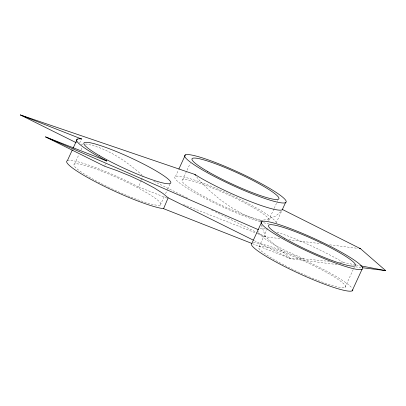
<?xml version="1.0" encoding="UTF-8"?>
<svg xmlns="http://www.w3.org/2000/svg" width="406" height="406" viewBox="0 0 406 406"><rect width="100%" height="100%" fill="white"/><g stroke="black" fill="none" stroke-linecap="round" stroke-linejoin="round"><path stroke-width="0.3" stroke-dasharray="2.03 1.52" d="M67.366 160.674A55.8 7.186 24.7 0 1 138.639 186.958L141.171 180.558M141.405 179.98L143.019 175.905M79.662 143.013L81.246 139.568M74.516 164.09L78.952 154.453M81.038 149.915L82.342 147.079M104.687 165.577L105.484 163.851M160.334 205.05L164.506 195.976M165.552 193.708L167.373 189.739M167.637 189.176L170.241 183.502M175.473 176.437L178.341 170.2M182.624 179.853L190.186 163.41M273.918 208.902L268.442 220.813A47.827 6.161 24.7 0 0 215.51 189.226A47.827 6.161 24.7 0 0 190.46 188.531A47.827 6.161 24.7 0 0 262.966 220.661M274.177 208.339L277.044 202.102M277.308 201.533L277.831 200.402M259.155 246.498L267.498 228.355M276.121 223.077L281.673 211.003L275.435 216.246L266.123 219.702L259.804 220.473L255.191 219.341L243.707 214.49L231.496 207.567L219.387 199.041L208.207 189.495L198.717 179.574L196.636 176.772M344.968 287.458L354.357 267.046M80.992 144.13L84.707 144.074M85.326 144.064L86.564 144.044C107.768 148.261 126.144 161.04 142.09 175.113M252.471 243.671L290.742 258.744L303.911 258.886L329.499 261.388M355.549 264.839L343.243 262.474L339.345 262.2M257.272 233.546L265.534 236.789L281.257 238.758M288.803 239.702L321.506 243.798M329.677 244.823L357.98 248.37M254.415 240.692L290.742 258.744L337.279 264.57M355.514 266.854L361.173 267.564M356.163 264.956L359.858 265.666M138.639 186.958L166.967 198.082M183.497 204.573L256.683 233.313M303.911 258.886L284.982 250.436L273.969 244.559L265.382 239.098L259.81 234.429L257.622 230.872M153.793 181.264L187.257 197.895M211.648 210.014L214.485 211.419M215.053 211.704L257.028 232.562M257.597 232.846L265.534 236.789L290.742 258.744M343.243 262.474L341.106 261.149A55.8 7.186 24.7 0 0 275.628 231.714M259.804 220.473L260.419 222.224M261.444 225.137L265.534 236.789M109.544 187.673A47.827 6.161 24.7 0 1 84.169 165.212A47.827 6.161 24.7 0 1 158.315 200.676A47.827 6.161 24.7 0 1 110.097 187.937M269.092 224.026A55.8 7.186 24.7 0 1 262.55 222.422M260.332 221.767A55.8 7.186 24.7 0 1 181.822 184.649A55.8 7.186 24.7 0 1 209.877 185.76A55.8 7.186 24.7 0 1 276.1 222.392M283.88 264.935A47.827 6.161 24.7 0 1 268.422 247.523A47.827 6.161 24.7 0 1 337.325 278.907A47.827 6.161 24.7 0 1 317.791 280.379M317.172 280.135A47.827 6.161 24.7 0 1 306.682 275.791M306.088 275.537A47.827 6.161 24.7 0 1 284.393 265.199M259.881 228.426A55.8 7.186 24.7 0 1 265.691 229.03M253.273 242.798A55.8 7.186 24.7 0 1 305.19 260.51A55.8 7.186 24.7 0 1 352.215 288.346"/><path stroke-width="0.61" d="M352.844 289.823A55.8 7.186 24.7 0 1 297.913 272.979A55.8 7.186 24.7 0 1 252.004 243.087L261.911 221.539M76.308 142.755L20.3 114.923L194.895 174.443L199.711 177.417A55.8 7.186 24.7 0 0 282.2 209.851L282.322 209.42L360.492 248.685L385.7 270.635L362.431 267.721M72.319 149.905L67.366 160.674A55.8 7.186 24.7 0 0 102.413 185.349A55.8 7.186 24.7 0 0 163.567 208.664L168.14 197.818L162.862 193.398L154.275 187.942L143.267 182.061L130.58 176.163L117.085 170.652L104.423 166.155L45.508 136.878L106.803 160.979L106.123 160.639A55.8 7.186 24.7 0 1 81.195 138.928L81.418 138.953M73.1 148.2L77.277 139.131M178.863 169.069L185.38 154.894M282.2 209.851L285.504 202.68A55.8 7.186 24.7 0 0 217.814 163.435A55.8 7.186 24.7 0 0 203.01 170.246A55.8 7.186 24.7 0 0 285.504 202.68M352.124 290.874L362.03 269.325A55.8 7.186 24.7 0 0 294.345 230.08A55.8 7.186 24.7 0 0 279.541 236.891A55.8 7.186 24.7 0 0 362.03 269.325M359.234 248.528L360.492 248.685M360.472 265.788L385.7 270.635M81.195 138.928L81.515 138.994L20.3 114.923M163.567 208.664L251.882 243.443M45.508 136.878L258.343 229.694M168.14 197.818L253.278 240.124M106.123 160.639L106.707 160.938M194.895 174.443L195.59 175.377M99.536 155.701A47.827 6.161 24.7 0 0 170.241 183.502A47.827 6.161 24.7 0 0 112.223 149.865A47.827 6.161 24.7 0 0 99.536 155.701M207.644 171.464A47.827 6.161 24.7 0 0 278.349 199.265A47.827 6.161 24.7 0 0 220.331 165.628A47.827 6.161 24.7 0 0 207.644 171.464M284.17 238.114A47.827 6.161 24.7 0 0 354.88 265.915A47.827 6.161 24.7 0 0 296.862 232.278A47.827 6.161 24.7 0 0 284.17 238.114"/></g></svg>
